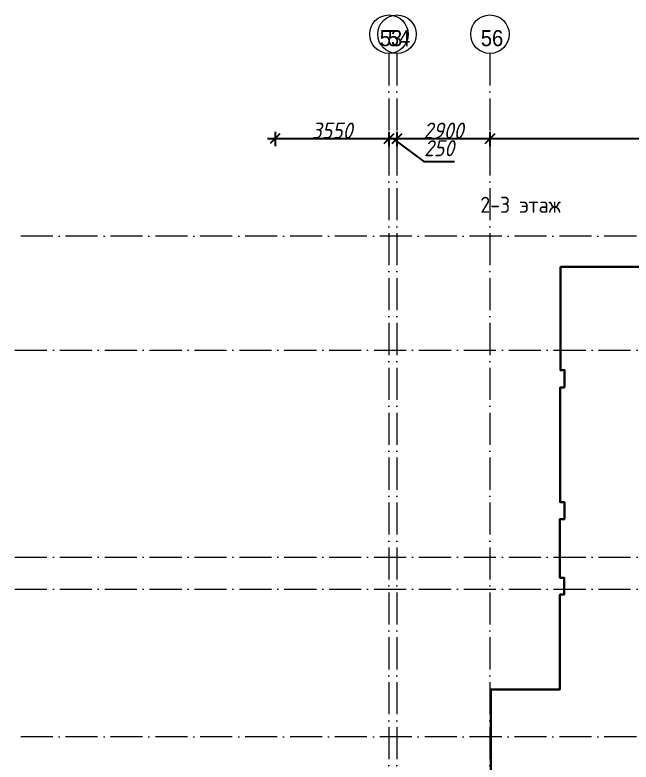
# Model space of a CAD drawing. Header units: millimetres. Extents: x 209 to 1046824, y -248937 to 510758.
# Drawn here: x 649301 to 668516, y 437893 to 461182 of the extents above; entities that cross this region are included whole.
import ezdxf

# ---------------------------------------------------------------- set-up
doc = ezdxf.new("R2010")
doc.units = ezdxf.units.MM
doc.linetypes.add('50_200_ШТРИХ_1Т_ш5_п1_п1_', pattern=[1400, 1000, -200, 0, -200])
doc.layers.add('A-ANNO-DIMS', color=7, linetype='Continuous', lineweight=9)
doc.layers.add('Основные линии', color=7, linetype='Continuous', lineweight=30)
for name, color, linetype, lineweight, true_color in [('Оси-1', 7, 'Continuous', 20, 0xaaaaaa), ('Оси-2', 7, 'Continuous', 9, 0xaaaaaa), ('Оси-3', 7, '50_200_ШТРИХ_1Т_ш5_п1_п1_', 9, 0xaaaaaa)]:
    doc.layers.add(name, color=color, linetype=linetype, lineweight=lineweight, true_color=true_color)
doc.styles.add('Arial', font='arial.ttf', dxfattribs={"width": 0.9, "height": 500})
doc.styles.add('ISOCPEUR_I_1', font='isocpeui.ttf', dxfattribs={"width": 0.9, "height": 500})
doc.styles.add('СПДС', font='isocpeur.ttf', dxfattribs={"width": 0.9})
doc.dimstyles.new('ISO-2_5_0_9К_БОЛЬШОЙ', dxfattribs={"dimscale": 304.8, "dimtxt": 497.990588, "dimasz": 0.984252, "dimexe": 0.787402, "dimexo": 0, "dimgap": 0, "dimtad": 1, "dimdec": 0, "dimzin": 0, "dimdsep": 46, "dimtxsty": 'ISOCPEUR_I_1', "dimblk1": 'OBLIQUE', "dimblk2": 'OBLIQUE', "dimsah": 1, "dimcen": 0.09, "dimdle": 0.787402, "dimazin": 0, "dimtfac": 1, "dimtdec": 4, "dimtix": 1, "dimtmove": 0, "dimatfit": 3, "dimfxl": 1, "dimtvp": 1, "dimtolj": 1, "dimtzin": 0, "dimarcsym": 2})
doc.dimstyles.new('ISO-2_5_0_9К_БОЛЬШОЙ_1', dxfattribs={"dimscale": 304.8, "dimtxt": 497.990588, "dimasz": 0.984252, "dimexe": 0.787402, "dimexo": 0, "dimgap": 0, "dimtad": 1, "dimdec": 0, "dimzin": 0, "dimdsep": 46, "dimtxsty": 'ISOCPEUR_I_1', "dimblk1": 'OBLIQUE', "dimblk2": 'OBLIQUE', "dimsah": 1, "dimcen": 0.09, "dimdle": 0.787402, "dimazin": 0, "dimtfac": 1, "dimtdec": 4, "dimtix": 1, "dimtmove": 1, "dimatfit": 3, "dimfxl": 1, "dimtvp": 1, "dimtolj": 1, "dimtzin": 0, "dimarcsym": 2})

# ---------------------------------------------------------------- blocks, each defined once
blk = doc.blocks.new('Ось сетки - Круг_Ø6_00__ISO-2_5_0_9K_-17386508-АИ_План этажа_Стены_3')
at = {"layer": 'Оси-1'}
blk.add_circle((0, 0), 3, dxfattribs=at)
blk = doc.blocks.new('_Oblique')
at = {"color": 0, "linetype": 'ByBlock', "lineweight": -2}
blk.add_line((-0.5, -0.5), (0.5, 0.5), dxfattribs=at)
blk = doc.blocks.new('*D2181')
at = {"layer": 'A-ANNO-DIMS', "color": 0, "lineweight": -2, "transparency": 16777216}
for p, q in [((657415, 457539), (657415, 457087)), ((660965, 457539), (660965, 457087)), ((657175, 457327), (661205, 457327))]:
    blk.add_line(p, q, dxfattribs=at)
at = {"layer": 'Defpoints', "color": 0, "lineweight": 30, "transparency": 16777216}
for p in [(657415, 457539), (660965, 457539), (660965, 457327)]:
    blk.add_point(p, dxfattribs=at)
at = {"layer": 'A-ANNO-DIMS', "color": 0, "lineweight": -2, "transparency": 16777216, "xscale": 300, "yscale": 300, "zscale": 300, "rotation": 180}
blk.add_blockref('_Oblique', (657415, 457327), dxfattribs=at)
at = {"layer": 'A-ANNO-DIMS', "color": 0, "lineweight": -2, "transparency": 16777216, "xscale": 300, "yscale": 300, "zscale": 300}
blk.add_blockref('_Oblique', (660965, 457327), dxfattribs=at)
at = {"layer": 'A-ANNO-DIMS', "color": 0, "transparency": 16777216, "insert": (659190, 457577), "char_height": 500, "width": 1516.96, "attachment_point": 5, "style": 'ISOCPEUR_I_1'}
blk.add_mtext('\\A1;3550', dxfattribs=at)
blk = doc.blocks.new('*D2182')
at = {"layer": 'A-ANNO-DIMS', "color": 0, "lineweight": -2, "transparency": 16777216}
for p, q in [((660965, 457539), (660965, 457087)), ((661215, 457539), (661215, 457087)), ((660725, 457327), (661455, 457327)), ((661090, 457327), (662057, 456611)), ((662057, 456611), (663013, 456611))]:
    blk.add_line(p, q, dxfattribs=at)
at = {"layer": 'Defpoints', "color": 0, "lineweight": 30, "transparency": 16777216}
for p in [(660965, 457539), (661215, 457539), (661215, 457327)]:
    blk.add_point(p, dxfattribs=at)
at = {"layer": 'A-ANNO-DIMS', "color": 0, "lineweight": -2, "transparency": 16777216, "xscale": 300, "yscale": 300, "zscale": 300, "rotation": 180}
blk.add_blockref('_Oblique', (660965, 457327), dxfattribs=at)
at = {"layer": 'A-ANNO-DIMS', "color": 0, "lineweight": -2, "transparency": 16777216, "xscale": 300, "yscale": 300, "zscale": 300}
blk.add_blockref('_Oblique', (661215, 457327), dxfattribs=at)
at = {"layer": 'A-ANNO-DIMS', "color": 0, "transparency": 16777216, "insert": (662057, 457278), "char_height": 500, "width": 1137.72, "attachment_point": 1, "line_spacing_factor": 1.149209, "style": 'ISOCPEUR_I_1'}
blk.add_mtext('\\A1;250', dxfattribs=at)
blk = doc.blocks.new('*D2183')
at = {"layer": 'A-ANNO-DIMS', "color": 0, "lineweight": -2, "transparency": 16777216}
for p, q in [((661215, 457539), (661215, 457087)), ((664115, 457539), (664115, 457087)), ((660975, 457327), (664355, 457327))]:
    blk.add_line(p, q, dxfattribs=at)
at = {"layer": 'Defpoints', "color": 0, "lineweight": 30, "transparency": 16777216}
for p in [(661215, 457539), (664115, 457539), (664115, 457327)]:
    blk.add_point(p, dxfattribs=at)
at = {"layer": 'A-ANNO-DIMS', "color": 0, "lineweight": -2, "transparency": 16777216, "xscale": 300, "yscale": 300, "zscale": 300, "rotation": 180}
blk.add_blockref('_Oblique', (661215, 457327), dxfattribs=at)
at = {"layer": 'A-ANNO-DIMS', "color": 0, "lineweight": -2, "transparency": 16777216, "xscale": 300, "yscale": 300, "zscale": 300}
blk.add_blockref('_Oblique', (664115, 457327), dxfattribs=at)
at = {"layer": 'A-ANNO-DIMS', "color": 0, "transparency": 16777216, "insert": (662665, 457577), "char_height": 500, "width": 1516.96, "attachment_point": 5, "style": 'ISOCPEUR_I_1'}
blk.add_mtext('\\A1;2900', dxfattribs=at)
blk = doc.blocks.new('*D2184')
at = {"layer": 'A-ANNO-DIMS', "color": 0, "lineweight": -2, "transparency": 16777216}
for p, q in [((664115, 457539), (664115, 457087)), ((675465, 457539), (675465, 457087)), ((663875, 457327), (675705, 457327))]:
    blk.add_line(p, q, dxfattribs=at)
at = {"layer": 'Defpoints', "color": 0, "lineweight": 30, "transparency": 16777216}
for p in [(664115, 457539), (675465, 457539), (675465, 457327)]:
    blk.add_point(p, dxfattribs=at)
at = {"layer": 'A-ANNO-DIMS', "color": 0, "lineweight": -2, "transparency": 16777216, "xscale": 300, "yscale": 300, "zscale": 300, "rotation": 180}
blk.add_blockref('_Oblique', (664115, 457327), dxfattribs=at)
at = {"layer": 'A-ANNO-DIMS', "color": 0, "lineweight": -2, "transparency": 16777216, "xscale": 300, "yscale": 300, "zscale": 300}
blk.add_blockref('_Oblique', (675465, 457327), dxfattribs=at)
at = {"layer": 'A-ANNO-DIMS', "color": 0, "transparency": 16777216, "insert": (669790, 457577), "char_height": 500, "width": 1666.35, "attachment_point": 5, "style": 'ISOCPEUR_I_1'}
blk.add_mtext('\\A1;11350', dxfattribs=at)

msp = doc.modelspace()

# ---------------------------------------------------------------- linework, layer by layer
at = {"lineweight": 30}
for points in [[(676117.8, 449055.4), (676117.8, 451505.4), (676137.8, 451505.4), (676317.8, 451505.4), (676317.8, 453092.4), (676117.8, 453092.4), (675887.8, 453092.4), (675887.8, 453322.4), (672187.8, 453322.4), (672187.8, 453066.4), (671663.8, 453066.4), (671663.8, 453329.4), (666313.8, 453329.4)], [(666313.8, 453329.4), (666313.8, 450112.4), (666443.8, 450112.4), (666443.8, 449572.4)]]:
    msp.add_lwpolyline(points, dxfattribs=at)
at = {"color": 18, "lineweight": 30, "true_color": 0x000000}
for points in [[(666443.8, 449572.4), (666308.8, 449572.4), (666308.8, 445991.4), (666309.8, 445991.4)], [(666308.8, 445991.4), (666438.8, 445991.4), (666438.8, 445466.4), (666425.8, 445466.4), (666295.8, 445466.4), (666295.8, 443640.4), (666425.8, 443640.4), (666425.8, 443115.4), (666295.8, 443115.4), (666295.8, 440155.4), (664142.8, 440155.4), (664142.8, 435025.4), (661062.8, 435025.4), (661062.8, 434290.4)]]:
    msp.add_lwpolyline(points, dxfattribs=at)
at = {"layer": 'Оси-3'}
for p, q in [((660964.8, 459982.3), (660964.8, 416790.5)), ((661214.8, 459982.3), (661214.8, 416790.5)), ((664114.8, 459982.3), (664114.8, 416790.5)), ((691082.8, 454282.4), (649300.8, 454282.4)), ((649300.8, 450732.1), (691082.8, 450732.1)), ((649300.8, 444282.4), (691082.8, 444282.4)), ((649300.8, 443282.4), (691082.8, 443282.4)), ((691082.8, 438682.4), (649300.8, 438682.4))]:
    msp.add_line(p, q, dxfattribs=at)

# ---------------------------------------------------------------- block references
at = {"layer": 'Оси-1', "xscale": 199.9999999999999, "yscale": 199.9999999999999, "zscale": 199.9999999999999, "rotation": 180}
for p in [(660964.8, 460582.3), (661214.8, 460582.3), (664114.8, 460582.3)]:
    msp.add_blockref('Ось сетки - Круг_Ø6_00__ISO-2_5_0_9K_-17386508-АИ_План этажа_Стены_3', p, dxfattribs=at)

# ---------------------------------------------------------------- texts
at = {"layer": 'Оси-2', "char_height": 500, "width": 702, "attachment_point": 5, "line_spacing_factor": 0.936439, "style": 'Arial'}
for s, insert in [('\\pxqc,t4.572,9.144,13.716,18.288,22.86,27.432,32.004,36.576,41.148,45.72,50.292,54.864,59.436,64.008,68.58,73.152,77.724,82.296,86.868,91.44,96.012,100.584,105.156,109.728,114.3,118.872,123.444,128.016,132.588,137.16,141.732,146.304;{53}', (661030, 460455.2)), ('\\pxqc,t4.572,9.144,13.716,18.288,22.86,27.432,32.004,36.576,41.148,45.72,50.292,54.864,59.436,64.008,68.58,73.152,77.724,82.296,86.868,91.44,96.012,100.584,105.156,109.728,114.3,118.872,123.444,128.016,132.588,137.16,141.732,146.304;{54}', (661280, 460455.2)), ('\\pxqc,t4.572,9.144,13.716,18.288,22.86,27.432,32.004,36.576,41.148,45.72,50.292,54.864,59.436,64.008,68.58,73.152,77.724,82.296,86.868,91.44,96.012,100.584,105.156,109.728,114.3,118.872,123.444,128.016,132.588,137.16,141.732,146.304;{56}', (664180, 460455.2))]:
    msp.add_mtext(s, dxfattribs=dict(at, insert=insert))
at = {"layer": 'Основные линии', "insert": (663815.5, 455514.7), "char_height": 500, "attachment_point": 1, "style": 'СПДС'}
msp.add_mtext_dynamic_manual_height_columns('2-3 этаж ', width=3651.949, gutter_width=1622.4, heights=[0], dxfattribs=at)

# ---------------------------------------------------------------- dimensions: what is measured, and where the dimension line sits
at = {"layer": 'A-ANNO-DIMS'}
for base, p1, p2, override, picture, middle in [((660964.8, 457326.7), (657414.8, 457538.8), (660964.8, 457538.8), {"dimpost": '<>', "dimfxl": 3550}, '*D2181', (659189.8, 457576.7)), ((664114.8, 457326.7), (661214.8, 457538.8), (664114.8, 457538.8), {"dimpost": '<>', "dimfxl": 2900}, '*D2183', (662664.8, 457576.7)), ((675464.8, 457326.7), (664114.8, 457538.8), (675464.8, 457538.8), {"dimpost": '<>', "dimfxl": 11350}, '*D2184', (669789.8, 457576.7))]:
    dim = msp.add_linear_dim(base=base, p1=p1, p2=p2, dimstyle='ISO-2_5_0_9К_БОЛЬШОЙ', override=override, dxfattribs=at)
    dim.commit()
    dim.dimension.update_dxf_attribs({"geometry": picture, "text_midpoint": middle})
dim = msp.add_linear_dim(base=(661214.8, 457326.7), p1=(660964.8, 457538.8), p2=(661214.8, 457538.8), dimstyle='ISO-2_5_0_9К_БОЛЬШОЙ_1', override={"dimpost": '<>', "dimfxl": 250}, dxfattribs=at)
dim.commit()
dim.dimension.update_dxf_attribs({"geometry": '*D2182', "text_midpoint": (662057.2, 456611), "dimtype": 160})

doc.saveas('drawing.dxf')
